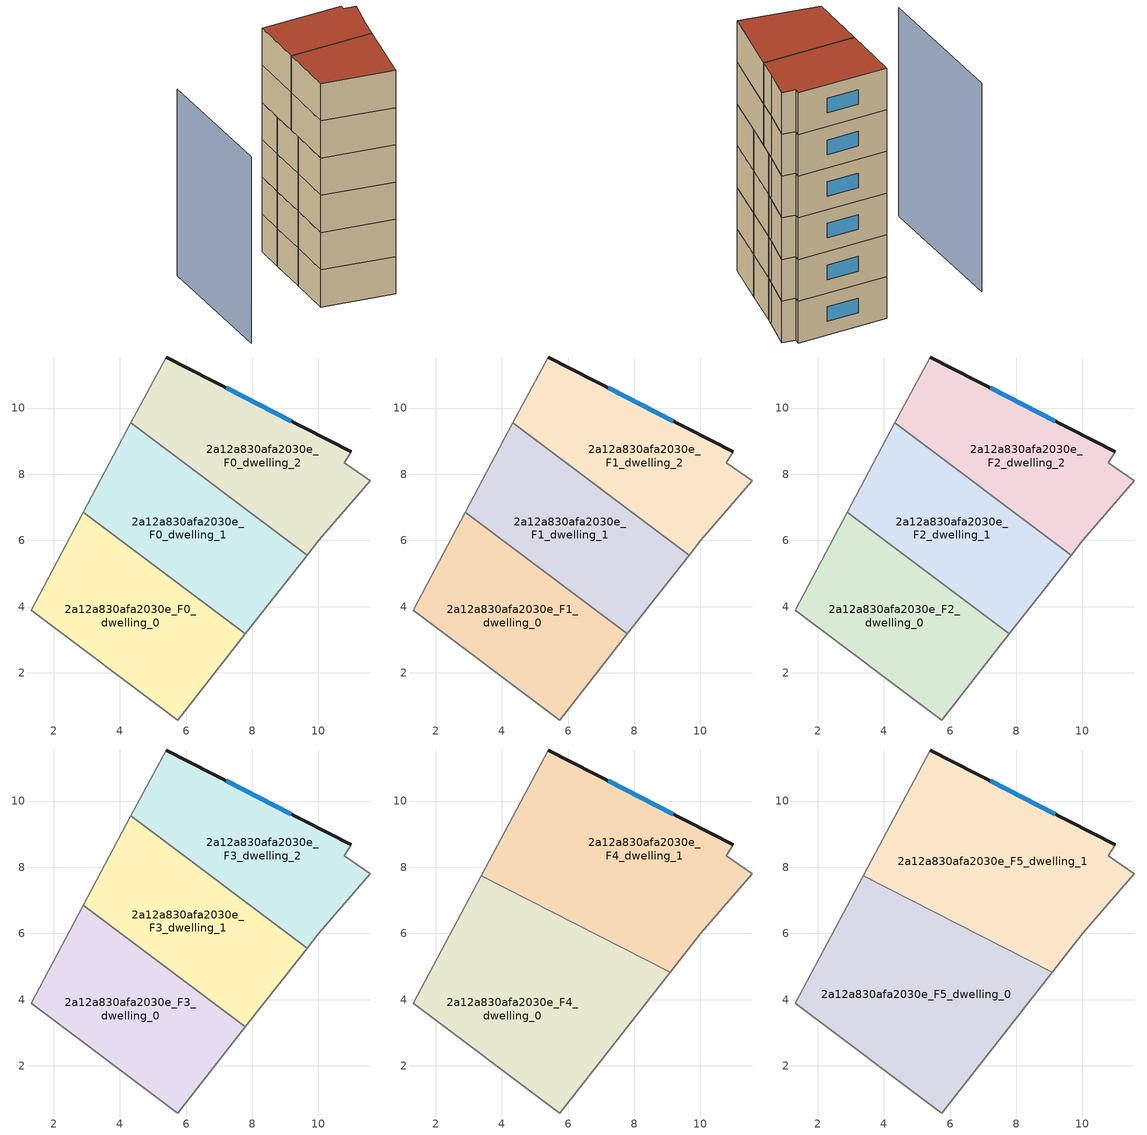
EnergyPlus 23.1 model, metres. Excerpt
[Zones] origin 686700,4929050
2a12a830afa2030e_F0_dwelling_0
 floor ground (EU_floor_Construction): 7.79,3.18 5.74,0.57 1.32,3.89 2.9,6.86 z0
 wall adiabatic (EU_wall_Construction): 1.32,3.89 5.74,0.57 7.79,3.18 2.9,6.86 1.32,3.89 z0:3
2a12a830afa2030e_F0_dwelling_1
 floor ground (EU_floor_Construction): 9.66,5.56 7.79,3.18 2.9,6.86 4.34,9.56 z0
 wall adiabatic (EU_wall_Construction): 4.34,9.56 2.9,6.86 7.79,3.18 9.66,5.56 z0:3
 wall to 2a12a830afa2030e_F0_dwelling_2 (EU_wall_Construction): 9.66,5.56 4.34,9.56 z0:3
2a12a830afa2030e_F0_dwelling_2
 floor ground (EU_floor_Construction): 10.99,8.67 10.78,8.35 11.56,7.8 10.02,6.01 9.66,5.56 4.34,9.56 5.39,11.54 z0
 wall outside (EU_wall_Construction): 10.99,8.67 5.39,11.54 z0:3
 wall adiabatic (EU_wall_Construction): 9.66,5.56 10.02,6.01 11.56,7.8 10.78,8.35 10.99,8.67 / 5.39,11.54 4.34,9.56 z0:3
 window (EU_Window_Construction): 9.17,9.61 7.22,10.61 z0.98:2.02
2a12a830afa2030e_F1_dwelling_0
 floor to 2a12a830afa2030e_F0_dwelling_0 (EU_floor_Construction): 7.79,3.18 5.74,0.57 1.32,3.89 2.9,6.86 z3
 wall adiabatic (EU_wall_Construction): 1.32,3.89 5.74,0.57 7.79,3.18 2.9,6.86 1.32,3.89 z3:6
2a12a830afa2030e_F1_dwelling_1
 floor to 2a12a830afa2030e_F0_dwelling_1 (EU_floor_Construction): 9.66,5.56 7.79,3.18 2.9,6.86 4.34,9.56 z3
 wall adiabatic (EU_wall_Construction): 4.34,9.56 2.9,6.86 7.79,3.18 9.66,5.56 z3:6
 wall to 2a12a830afa2030e_F1_dwelling_2 (EU_wall_Construction): 9.66,5.56 4.34,9.56 z3:6
2a12a830afa2030e_F1_dwelling_2
 floor to 2a12a830afa2030e_F0_dwelling_2 (EU_floor_Construction): 10.99,8.67 10.78,8.35 11.56,7.8 10.02,6.01 9.66,5.56 4.34,9.56 5.39,11.54 z3
 wall outside (EU_wall_Construction): 10.99,8.67 5.39,11.54 z3:6
 wall adiabatic (EU_wall_Construction): 9.66,5.56 10.02,6.01 11.56,7.8 10.78,8.35 10.99,8.67 / 5.39,11.54 4.34,9.56 z3:6
 window (EU_Window_Construction): 9.17,9.61 7.22,10.61 z3.98:5.02
2a12a830afa2030e_F2_dwelling_0
 floor to 2a12a830afa2030e_F1_dwelling_0 (EU_floor_Construction): 7.79,3.18 5.74,0.57 1.32,3.89 2.9,6.86 z6
 wall adiabatic (EU_wall_Construction): 1.32,3.89 5.74,0.57 7.79,3.18 2.9,6.86 1.32,3.89 z6:9
2a12a830afa2030e_F2_dwelling_1
 floor to 2a12a830afa2030e_F1_dwelling_1 (EU_floor_Construction): 9.66,5.56 7.79,3.18 2.9,6.86 4.34,9.56 z6
 wall adiabatic (EU_wall_Construction): 4.34,9.56 2.9,6.86 7.79,3.18 9.66,5.56 z6:9
 wall to 2a12a830afa2030e_F2_dwelling_2 (EU_wall_Construction): 9.66,5.56 4.34,9.56 z6:9
2a12a830afa2030e_F2_dwelling_2
 floor to 2a12a830afa2030e_F1_dwelling_2 (EU_floor_Construction): 10.99,8.67 10.78,8.35 11.56,7.8 10.02,6.01 9.66,5.56 4.34,9.56 5.39,11.54 z6
 wall outside (EU_wall_Construction): 10.99,8.67 5.39,11.54 z6:9
 wall adiabatic (EU_wall_Construction): 9.66,5.56 10.02,6.01 11.56,7.8 10.78,8.35 10.99,8.67 / 5.39,11.54 4.34,9.56 z6:9
 window (EU_Window_Construction): 9.17,9.61 7.22,10.61 z6.98:8.02
2a12a830afa2030e_F3_dwelling_0
 floor to 2a12a830afa2030e_F2_dwelling_0 (EU_floor_Construction): 7.79,3.18 5.74,0.57 1.32,3.89 2.9,6.86 z9
 wall adiabatic (EU_wall_Construction): 1.32,3.89 5.74,0.57 7.79,3.18 2.9,6.86 1.32,3.89 z9:12
2a12a830afa2030e_F3_dwelling_1
 floor to 2a12a830afa2030e_F2_dwelling_1 (EU_floor_Construction): 9.66,5.56 7.79,3.18 2.9,6.86 4.34,9.56 z9
 wall adiabatic (EU_wall_Construction): 4.34,9.56 2.9,6.86 7.79,3.18 9.66,5.56 z9:12
 wall to 2a12a830afa2030e_F3_dwelling_2 (EU_wall_Construction): 9.66,5.56 4.34,9.56 z9:12
2a12a830afa2030e_F3_dwelling_2
 floor to 2a12a830afa2030e_F2_dwelling_2 (EU_floor_Construction): 10.99,8.67 10.78,8.35 11.56,7.8 10.02,6.01 9.66,5.56 4.34,9.56 5.39,11.54 z9
 wall outside (EU_wall_Construction): 10.99,8.67 5.39,11.54 z9:12
 wall adiabatic (EU_wall_Construction): 9.66,5.56 10.02,6.01 11.56,7.8 10.78,8.35 10.99,8.67 / 5.39,11.54 4.34,9.56 z9:12
 window (EU_Window_Construction): 9.17,9.61 7.22,10.61 z9.98:11.02
2a12a830afa2030e_F4_dwelling_0
 floor to 2a12a830afa2030e_F3_dwelling_0 (EU_floor_Construction): 7.79,3.18 5.74,0.57 1.32,3.89 2.9,6.86 z12
 floor to 2a12a830afa2030e_F3_dwelling_1 (EU_floor_Construction): 9.09,4.83 7.79,3.18 2.9,6.86 3.38,7.75 z12
 wall adiabatic (EU_wall_Construction): 3.38,7.75 1.32,3.89 5.74,0.57 9.09,4.83 z12:15
 wall to 2a12a830afa2030e_F4_dwelling_1 (EU_wall_Construction): 9.09,4.83 3.38,7.75 z12:15
2a12a830afa2030e_F4_dwelling_1
 floor to 2a12a830afa2030e_F3_dwelling_1 (EU_floor_Construction): 9.66,5.56 9.09,4.83 3.38,7.75 4.34,9.56 z12
 floor to 2a12a830afa2030e_F3_dwelling_2 (EU_floor_Construction): 10.99,8.67 10.78,8.35 11.56,7.8 10.02,6.01 9.66,5.56 4.34,9.56 5.39,11.54 z12
 wall outside (EU_wall_Construction): 10.99,8.67 5.39,11.54 z12:15
 wall adiabatic (EU_wall_Construction): 9.09,4.83 10.02,6.01 11.56,7.8 10.78,8.35 10.99,8.67 / 5.39,11.54 3.38,7.75 z12:15
 window (EU_Window_Construction): 9.17,9.61 7.22,10.61 z12.98:14.02
2a12a830afa2030e_F5_dwelling_0
 floor to 2a12a830afa2030e_F4_dwelling_0 (EU_floor_Construction): 9.09,4.83 5.74,0.57 1.32,3.89 3.38,7.75 z15
 wall adiabatic (EU_wall_Construction): 3.38,7.75 1.32,3.89 5.74,0.57 9.09,4.83 z15:18
 wall to 2a12a830afa2030e_F5_dwelling_1 (EU_wall_Construction): 9.09,4.83 3.38,7.75 z15:18
 roof outside (EU_roof_Construction): 5.74,0.57 9.09,4.83 3.38,7.75 1.32,3.89 z18
2a12a830afa2030e_F5_dwelling_1
 floor to 2a12a830afa2030e_F4_dwelling_1 (EU_floor_Construction): 10.99,8.67 10.78,8.35 11.56,7.8 10.02,6.01 9.09,4.83 3.38,7.75 5.39,11.54 z15
 wall outside (EU_wall_Construction): 10.99,8.67 5.39,11.54 z15:18
 wall adiabatic (EU_wall_Construction): 9.09,4.83 10.02,6.01 11.56,7.8 10.78,8.35 10.99,8.67 / 5.39,11.54 3.38,7.75 z15:18
 window (EU_Window_Construction): 9.17,9.61 7.22,10.61 z15.98:17.02
 roof outside (EU_roof_Construction): 10.02,6.01 11.56,7.8 10.78,8.35 10.99,8.67 5.39,11.54 3.38,7.75 9.09,4.83 z18
shading: -0.62,14.62 -5.46,5.15 z0:15
[Building]
EU S2 Campaign: North Axis=0; Terrain=City; Solar Distribution=FullExterior
[Site:Location]
Bologna: Latitude=44.5; Longitude=11.25; Time Zone=1; Elevation=37
[SizingPeriod:WeatherFileDays]
AnnualSizingPeriod: Begin Month=1; Begin Day of Month=1; End Month=12; End Day of Month=31; Day of Week for Start Day=Monday; Use Weather File Daylight Saving Period=No; Use Weather File Rain and Snow Indicators=No
[MATERIAL]
EU_InternalMass_Material: Roughness=MediumRough; Thickness=0.1; Conductivity=1; Density=1800; Specific Heat=900; Thermal Absorptance=0.9; Solar Absorptance=0.7; Visible Absorptance=0.7
[MATERIAL:NOMASS] Roughness=MediumRough; Thermal Absorptance=0.9; Solar Absorptance=0.7; Visible Absorptance=0.7
Name | Thermal Resistance
EU_wall_NoMass | 0.905828
EU_roof_NoMass | 0.37593
EU_floor_NoMass | 0.67114
[WINDOWMATERIAL:SIMPLEGLAZINGSYSTEM]
EU_Window_SimpleGlazing: UFactor=4.52486; Solar Heat Gain Coefficient=0.85; Visible Transmittance=0.85
[CONSTRUCTION]
EU_wall_Construction: EU_wall_NoMass
EU_roof_Construction: EU_roof_NoMass
EU_floor_Construction: EU_floor_NoMass
EU_InternalMass_Construction: EU_InternalMass_Material
EU_Window_Construction: EU_Window_SimpleGlazing
[ZONE] Type=1; Multiplier=1; Ceiling Height=autocalculate; Floor Area=autocalculate; Part of Total Floor Area=Yes
Name | Volume
2a12a830afa2030e_F0_dwelling_0; 2a12a830afa2030e_F1_dwelling_0; 2a12a830afa2030e_F2_dwelling_0; 2a12a830afa2030e_F3_dwelling_0 | 57.9214
2a12a830afa2030e_F4_dwelling_0 | 86.8813
2a12a830afa2030e_F5_dwelling_0 | 86.8828
2a12a830afa2030e_F0_dwelling_1 | 57.9272
2a12a830afa2030e_F1_dwelling_1; 2a12a830afa2030e_F2_dwelling_1; 2a12a830afa2030e_F3_dwelling_1 | 57.928
2a12a830afa2030e_F4_dwelling_1 | 86.8799
2a12a830afa2030e_F5_dwelling_1 | 86.8806
2a12a830afa2030e_F0_dwelling_2; 2a12a830afa2030e_F1_dwelling_2; 2a12a830afa2030e_F2_dwelling_2; 2a12a830afa2030e_F3_dwelling_2 | 57.9229
[INTERNALMASS] Construction=EU_InternalMass_Construction
Name | Zone or ZoneList | Surface Area
2a12a830afa2030e_F0_dwelling_0_EU_InternalMass | 2a12a830afa2030e_F0_dwelling_0 | 19.307
2a12a830afa2030e_F0_dwelling_1_EU_InternalMass | 2a12a830afa2030e_F0_dwelling_1 | 19.3096
2a12a830afa2030e_F0_dwelling_2_EU_InternalMass | 2a12a830afa2030e_F0_dwelling_2 | 19.3073
2a12a830afa2030e_F1_dwelling_0_EU_InternalMass | 2a12a830afa2030e_F1_dwelling_0 | 19.307
2a12a830afa2030e_F1_dwelling_1_EU_InternalMass | 2a12a830afa2030e_F1_dwelling_1 | 19.3096
2a12a830afa2030e_F1_dwelling_2_EU_InternalMass | 2a12a830afa2030e_F1_dwelling_2 | 19.3073
2a12a830afa2030e_F2_dwelling_0_EU_InternalMass | 2a12a830afa2030e_F2_dwelling_0 | 19.307
2a12a830afa2030e_F2_dwelling_1_EU_InternalMass | 2a12a830afa2030e_F2_dwelling_1 | 19.3096
2a12a830afa2030e_F2_dwelling_2_EU_InternalMass | 2a12a830afa2030e_F2_dwelling_2 | 19.3073
2a12a830afa2030e_F3_dwelling_0_EU_InternalMass | 2a12a830afa2030e_F3_dwelling_0 | 19.307
2a12a830afa2030e_F3_dwelling_1_EU_InternalMass | 2a12a830afa2030e_F3_dwelling_1 | 19.3096
2a12a830afa2030e_F3_dwelling_2_EU_InternalMass | 2a12a830afa2030e_F3_dwelling_2 | 19.3073
2a12a830afa2030e_F4_dwelling_0_EU_InternalMass | 2a12a830afa2030e_F4_dwelling_0 | 28.9607
2a12a830afa2030e_F4_dwelling_1_EU_InternalMass | 2a12a830afa2030e_F4_dwelling_1 | 28.9597
2a12a830afa2030e_F5_dwelling_0_EU_InternalMass | 2a12a830afa2030e_F5_dwelling_0 | 28.9607
2a12a830afa2030e_F5_dwelling_1_EU_InternalMass | 2a12a830afa2030e_F5_dwelling_1 | 28.9597
[OTHEREQUIPMENT] Fuel Type=Electricity; Design Level Calculation Method=Watts/Area; Power per Zone Floor Area=1; Fraction Latent=0; Fraction Radiant=0; Fraction Lost=0; Carbon Dioxide Generation Rate=0; EndUse Subcategory=EU_Step8_InternalGains
Name | Zone or ZoneList or Space or SpaceList | Schedule
EU_Step8_InternalGain_2a12a830afa2030e_F0_dwelling_0_f000 | 2a12a830afa2030e_F0_dwelling_0 | EU_Step8_GainSchedule_2a12a830afa2030e_F0_dwelling_0_f000
EU_Step8_InternalGain_2a12a830afa2030e_F0_dwelling_1_f000 | 2a12a830afa2030e_F0_dwelling_1 | EU_Step8_GainSchedule_2a12a830afa2030e_F0_dwelling_1_f000
EU_Step8_InternalGain_2a12a830afa2030e_F0_dwelling_2_f000 | 2a12a830afa2030e_F0_dwelling_2 | EU_Step8_GainSchedule_2a12a830afa2030e_F0_dwelling_2_f000
EU_Step8_InternalGain_2a12a830afa2030e_F1_dwelling_0_f000 | 2a12a830afa2030e_F1_dwelling_0 | EU_Step8_GainSchedule_2a12a830afa2030e_F1_dwelling_0_f000
EU_Step8_InternalGain_2a12a830afa2030e_F1_dwelling_1_f000 | 2a12a830afa2030e_F1_dwelling_1 | EU_Step8_GainSchedule_2a12a830afa2030e_F1_dwelling_1_f000
EU_Step8_InternalGain_2a12a830afa2030e_F1_dwelling_2_f000 | 2a12a830afa2030e_F1_dwelling_2 | EU_Step8_GainSchedule_2a12a830afa2030e_F1_dwelling_2_f000
EU_Step8_InternalGain_2a12a830afa2030e_F2_dwelling_0_f000 | 2a12a830afa2030e_F2_dwelling_0 | EU_Step8_GainSchedule_2a12a830afa2030e_F2_dwelling_0_f000
EU_Step8_InternalGain_2a12a830afa2030e_F2_dwelling_1_f000 | 2a12a830afa2030e_F2_dwelling_1 | EU_Step8_GainSchedule_2a12a830afa2030e_F2_dwelling_1_f000
EU_Step8_InternalGain_2a12a830afa2030e_F2_dwelling_2_f000 | 2a12a830afa2030e_F2_dwelling_2 | EU_Step8_GainSchedule_2a12a830afa2030e_F2_dwelling_2_f000
EU_Step8_InternalGain_2a12a830afa2030e_F3_dwelling_0_f000 | 2a12a830afa2030e_F3_dwelling_0 | EU_Step8_GainSchedule_2a12a830afa2030e_F3_dwelling_0_f000
EU_Step8_InternalGain_2a12a830afa2030e_F3_dwelling_1_f000 | 2a12a830afa2030e_F3_dwelling_1 | EU_Step8_GainSchedule_2a12a830afa2030e_F3_dwelling_1_f000
EU_Step8_InternalGain_2a12a830afa2030e_F3_dwelling_2_f000 | 2a12a830afa2030e_F3_dwelling_2 | EU_Step8_GainSchedule_2a12a830afa2030e_F3_dwelling_2_f000
EU_Step8_InternalGain_2a12a830afa2030e_F4_dwelling_0_f000 | 2a12a830afa2030e_F4_dwelling_0 | EU_Step8_GainSchedule_2a12a830afa2030e_F4_dwelling_0_f000
EU_Step8_InternalGain_2a12a830afa2030e_F4_dwelling_1_f000 | 2a12a830afa2030e_F4_dwelling_1 | EU_Step8_GainSchedule_2a12a830afa2030e_F4_dwelling_1_f000
EU_Step8_InternalGain_2a12a830afa2030e_F5_dwelling_0_f000 | 2a12a830afa2030e_F5_dwelling_0 | EU_Step8_GainSchedule_2a12a830afa2030e_F5_dwelling_0_f000
EU_Step8_InternalGain_2a12a830afa2030e_F5_dwelling_1_f000 | 2a12a830afa2030e_F5_dwelling_1 | EU_Step8_GainSchedule_2a12a830afa2030e_F5_dwelling_1_f000
[ZONEVENTILATION:DESIGNFLOWRATE] Schedule=EU_AlwaysOn; Design Flow Rate Calculation Method=AirChanges/Hour; Air Changes per Hour=0.73129; Ventilation Type=Natural; Fan Pressure Rise=0; Fan Total Efficiency=1; Constant Term Coefficient=1; Temperature Term Coefficient=0; Velocity Term Coefficient=0; Velocity Squared Term Coefficient=0; Minimum Indoor Temperature=-100; Maximum Indoor Temperature=100; Delta Temperature=-100; Minimum Outdoor Temperature=-100; Maximum Outdoor Temperature=100; Maximum Wind Speed=40
Name | Zone or ZoneList or Space or SpaceList
EU_ConstantAir_2a12a830afa2030e_F0_dwelling_0 | 2a12a830afa2030e_F0_dwelling_0
EU_ConstantAir_2a12a830afa2030e_F0_dwelling_1 | 2a12a830afa2030e_F0_dwelling_1
EU_ConstantAir_2a12a830afa2030e_F0_dwelling_2 | 2a12a830afa2030e_F0_dwelling_2
EU_ConstantAir_2a12a830afa2030e_F1_dwelling_0 | 2a12a830afa2030e_F1_dwelling_0
EU_ConstantAir_2a12a830afa2030e_F1_dwelling_1 | 2a12a830afa2030e_F1_dwelling_1
EU_ConstantAir_2a12a830afa2030e_F1_dwelling_2 | 2a12a830afa2030e_F1_dwelling_2
EU_ConstantAir_2a12a830afa2030e_F2_dwelling_0 | 2a12a830afa2030e_F2_dwelling_0
EU_ConstantAir_2a12a830afa2030e_F2_dwelling_1 | 2a12a830afa2030e_F2_dwelling_1
EU_ConstantAir_2a12a830afa2030e_F2_dwelling_2 | 2a12a830afa2030e_F2_dwelling_2
EU_ConstantAir_2a12a830afa2030e_F3_dwelling_0 | 2a12a830afa2030e_F3_dwelling_0
EU_ConstantAir_2a12a830afa2030e_F3_dwelling_1 | 2a12a830afa2030e_F3_dwelling_1
EU_ConstantAir_2a12a830afa2030e_F3_dwelling_2 | 2a12a830afa2030e_F3_dwelling_2
EU_ConstantAir_2a12a830afa2030e_F4_dwelling_0 | 2a12a830afa2030e_F4_dwelling_0
EU_ConstantAir_2a12a830afa2030e_F4_dwelling_1 | 2a12a830afa2030e_F4_dwelling_1
EU_ConstantAir_2a12a830afa2030e_F5_dwelling_0 | 2a12a830afa2030e_F5_dwelling_0
EU_ConstantAir_2a12a830afa2030e_F5_dwelling_1 | 2a12a830afa2030e_F5_dwelling_1
[HVACTEMPLATE:THERMOSTAT] Constant Heating Setpoint=20; Constant Cooling Setpoint=50
EU_HeatOnly_2a12a830afa2030e_F0_dwelling_0; EU_HeatOnly_2a12a830afa2030e_F0_dwelling_1; EU_HeatOnly_2a12a830afa2030e_F0_dwelling_2; EU_HeatOnly_2a12a830afa2030e_F1_dwelling_0; EU_HeatOnly_2a12a830afa2030e_F1_dwelling_1; EU_HeatOnly_2a12a830afa2030e_F1_dwelling_2; EU_HeatOnly_2a12a830afa2030e_F2_dwelling_0; EU_HeatOnly_2a12a830afa2030e_F2_dwelling_1; EU_HeatOnly_2a12a830afa2030e_F2_dwelling_2; EU_HeatOnly_2a12a830afa2030e_F3_dwelling_0; EU_HeatOnly_2a12a830afa2030e_F3_dwelling_1; EU_HeatOnly_2a12a830afa2030e_F3_dwelling_2; EU_HeatOnly_2a12a830afa2030e_F4_dwelling_0; EU_HeatOnly_2a12a830afa2030e_F4_dwelling_1; EU_HeatOnly_2a12a830afa2030e_F5_dwelling_0; EU_HeatOnly_2a12a830afa2030e_F5_dwelling_1
[HVACTEMPLATE:ZONE:IDEALLOADSAIRSYSTEM] System Availability Schedule=EU_AlwaysOn; Maximum Heating Supply Air Temperature=50; Minimum Cooling Supply Air Temperature=13; Maximum Heating Supply Air Humidity Ratio=0.0156; Minimum Cooling Supply Air Humidity Ratio=0.0077; Heating Limit=NoLimit; Cooling Limit=NoLimit; Heating Availability Schedule=EU_AlwaysOn; Cooling Availability Schedule=EU_CoolingOff; Dehumidification Control Type=ConstantSensibleHeatRatio; Cooling Sensible Heat Ratio=0.7; Dehumidification Setpoint=60; Humidification Control Type=None; Humidification Setpoint=30; Outdoor Air Method=None; Outdoor Air Flow Rate per Person=0.00944; Outdoor Air Flow Rate per Zone Floor Area=0; Outdoor Air Flow Rate per Zone=0; Demand Controlled Ventilation Type=None; Outdoor Air Economizer Type=NoEconomizer; Heat Recovery Type=None; Sensible Heat Recovery Effectiveness=0.7; Latent Heat Recovery Effectiveness=0.65
Name | Template Thermostat
2a12a830afa2030e_F0_dwelling_0 | EU_HeatOnly_2a12a830afa2030e_F0_dwelling_0
2a12a830afa2030e_F0_dwelling_1 | EU_HeatOnly_2a12a830afa2030e_F0_dwelling_1
2a12a830afa2030e_F0_dwelling_2 | EU_HeatOnly_2a12a830afa2030e_F0_dwelling_2
2a12a830afa2030e_F1_dwelling_0 | EU_HeatOnly_2a12a830afa2030e_F1_dwelling_0
2a12a830afa2030e_F1_dwelling_1 | EU_HeatOnly_2a12a830afa2030e_F1_dwelling_1
2a12a830afa2030e_F1_dwelling_2 | EU_HeatOnly_2a12a830afa2030e_F1_dwelling_2
2a12a830afa2030e_F2_dwelling_0 | EU_HeatOnly_2a12a830afa2030e_F2_dwelling_0
2a12a830afa2030e_F2_dwelling_1 | EU_HeatOnly_2a12a830afa2030e_F2_dwelling_1
2a12a830afa2030e_F2_dwelling_2 | EU_HeatOnly_2a12a830afa2030e_F2_dwelling_2
2a12a830afa2030e_F3_dwelling_0 | EU_HeatOnly_2a12a830afa2030e_F3_dwelling_0
2a12a830afa2030e_F3_dwelling_1 | EU_HeatOnly_2a12a830afa2030e_F3_dwelling_1
2a12a830afa2030e_F3_dwelling_2 | EU_HeatOnly_2a12a830afa2030e_F3_dwelling_2
2a12a830afa2030e_F4_dwelling_0 | EU_HeatOnly_2a12a830afa2030e_F4_dwelling_0
2a12a830afa2030e_F4_dwelling_1 | EU_HeatOnly_2a12a830afa2030e_F4_dwelling_1
2a12a830afa2030e_F5_dwelling_0 | EU_HeatOnly_2a12a830afa2030e_F5_dwelling_0
2a12a830afa2030e_F5_dwelling_1 | EU_HeatOnly_2a12a830afa2030e_F5_dwelling_1
[SIZING:ZONE] Zone Cooling Design Supply Air Temperature Input Method=SupplyAirTemperature; Zone Cooling Design Supply Air Temperature=13; Zone Heating Design Supply Air Temperature Input Method=SupplyAirTemperature; Zone Heating Design Supply Air Temperature=50; Zone Cooling Design Supply Air Humidity Ratio=0.008; Zone Heating Design Supply Air Humidity Ratio=0.008; Cooling Design Air Flow Method=DesignDay; Cooling Design Air Flow Rate=0; Cooling Minimum Air Flow per Zone Floor Area=0.000762; Cooling Minimum Air Flow=0; Cooling Minimum Air Flow Fraction=0.2; Heating Design Air Flow Method=DesignDay; Heating Design Air Flow Rate=0; Heating Maximum Air Flow per Zone Floor Area=0.002032; Heating Maximum Air Flow=0.141576; Heating Maximum Air Flow Fraction=0.3; Account for Dedicated Outdoor Air System=No; Dedicated Outdoor Air System Control Strategy=NeutralSupplyAir; Dedicated Outdoor Air Low Setpoint Temperature for Design=autosize; Dedicated Outdoor Air High Setpoint Temperature for Design=autosize; Zone Load Sizing Method=Sensible Load Only No Latent Load; Zone Latent Cooling Design Supply Air Humidity Ratio Input Method=HumidityRatioDifference; Zone Cooling Design Supply Air Humidity Ratio Difference=0.005; Zone Latent Heating Design Supply Air Humidity Ratio Input Method=HumidityRatioDifference; Zone Humidification Design Supply Air Humidity Ratio Difference=0.005
2a12a830afa2030e_F0_dwelling_0; 2a12a830afa2030e_F0_dwelling_1; 2a12a830afa2030e_F0_dwelling_2; 2a12a830afa2030e_F1_dwelling_0; 2a12a830afa2030e_F1_dwelling_1; 2a12a830afa2030e_F1_dwelling_2; 2a12a830afa2030e_F2_dwelling_0; 2a12a830afa2030e_F2_dwelling_1; 2a12a830afa2030e_F2_dwelling_2; 2a12a830afa2030e_F3_dwelling_0; 2a12a830afa2030e_F3_dwelling_1; 2a12a830afa2030e_F3_dwelling_2; 2a12a830afa2030e_F4_dwelling_0; 2a12a830afa2030e_F4_dwelling_1; 2a12a830afa2030e_F5_dwelling_0; 2a12a830afa2030e_F5_dwelling_1
[SCHEDULE:CONSTANT]
Name | Hourly Value
EU_AlwaysOn | 1
EU_CoolingOff | 0
[SCHEDULE:FILE] Column Number=1; Rows to Skip at Top=0; Number of Hours of Data=8760; Column Separator=Comma; Interpolate to Timestep=No; Minutes per Item=60; Adjust Schedule for Daylight Savings=Yes
Name | File
EU_Step8_GainSchedule_2a12a830afa2030e_F0_dwelling_0_f000 | ../../schedules/2a12a830afa2030e/2a12a830afa2030e_F0_dwelling_0_f000_gain.csv
EU_Step8_GainSchedule_2a12a830afa2030e_F0_dwelling_1_f000 | ../../schedules/2a12a830afa2030e/2a12a830afa2030e_F0_dwelling_1_f000_gain.csv
EU_Step8_GainSchedule_2a12a830afa2030e_F0_dwelling_2_f000 | ../../schedules/2a12a830afa2030e/2a12a830afa2030e_F0_dwelling_2_f000_gain.csv
EU_Step8_GainSchedule_2a12a830afa2030e_F1_dwelling_0_f000 | ../../schedules/2a12a830afa2030e/2a12a830afa2030e_F1_dwelling_0_f000_gain.csv
EU_Step8_GainSchedule_2a12a830afa2030e_F1_dwelling_1_f000 | ../../schedules/2a12a830afa2030e/2a12a830afa2030e_F1_dwelling_1_f000_gain.csv
EU_Step8_GainSchedule_2a12a830afa2030e_F1_dwelling_2_f000 | ../../schedules/2a12a830afa2030e/2a12a830afa2030e_F1_dwelling_2_f000_gain.csv
EU_Step8_GainSchedule_2a12a830afa2030e_F2_dwelling_0_f000 | ../../schedules/2a12a830afa2030e/2a12a830afa2030e_F2_dwelling_0_f000_gain.csv
EU_Step8_GainSchedule_2a12a830afa2030e_F2_dwelling_1_f000 | ../../schedules/2a12a830afa2030e/2a12a830afa2030e_F2_dwelling_1_f000_gain.csv
EU_Step8_GainSchedule_2a12a830afa2030e_F2_dwelling_2_f000 | ../../schedules/2a12a830afa2030e/2a12a830afa2030e_F2_dwelling_2_f000_gain.csv
EU_Step8_GainSchedule_2a12a830afa2030e_F3_dwelling_0_f000 | ../../schedules/2a12a830afa2030e/2a12a830afa2030e_F3_dwelling_0_f000_gain.csv
EU_Step8_GainSchedule_2a12a830afa2030e_F3_dwelling_1_f000 | ../../schedules/2a12a830afa2030e/2a12a830afa2030e_F3_dwelling_1_f000_gain.csv
EU_Step8_GainSchedule_2a12a830afa2030e_F3_dwelling_2_f000 | ../../schedules/2a12a830afa2030e/2a12a830afa2030e_F3_dwelling_2_f000_gain.csv
EU_Step8_GainSchedule_2a12a830afa2030e_F4_dwelling_0_f000 | ../../schedules/2a12a830afa2030e/2a12a830afa2030e_F4_dwelling_0_f000_gain.csv
EU_Step8_GainSchedule_2a12a830afa2030e_F4_dwelling_1_f000 | ../../schedules/2a12a830afa2030e/2a12a830afa2030e_F4_dwelling_1_f000_gain.csv
EU_Step8_GainSchedule_2a12a830afa2030e_F5_dwelling_0_f000 | ../../schedules/2a12a830afa2030e/2a12a830afa2030e_F5_dwelling_0_f000_gain.csv
EU_Step8_GainSchedule_2a12a830afa2030e_F5_dwelling_1_f000 | ../../schedules/2a12a830afa2030e/2a12a830afa2030e_F5_dwelling_1_f000_gain.csv
